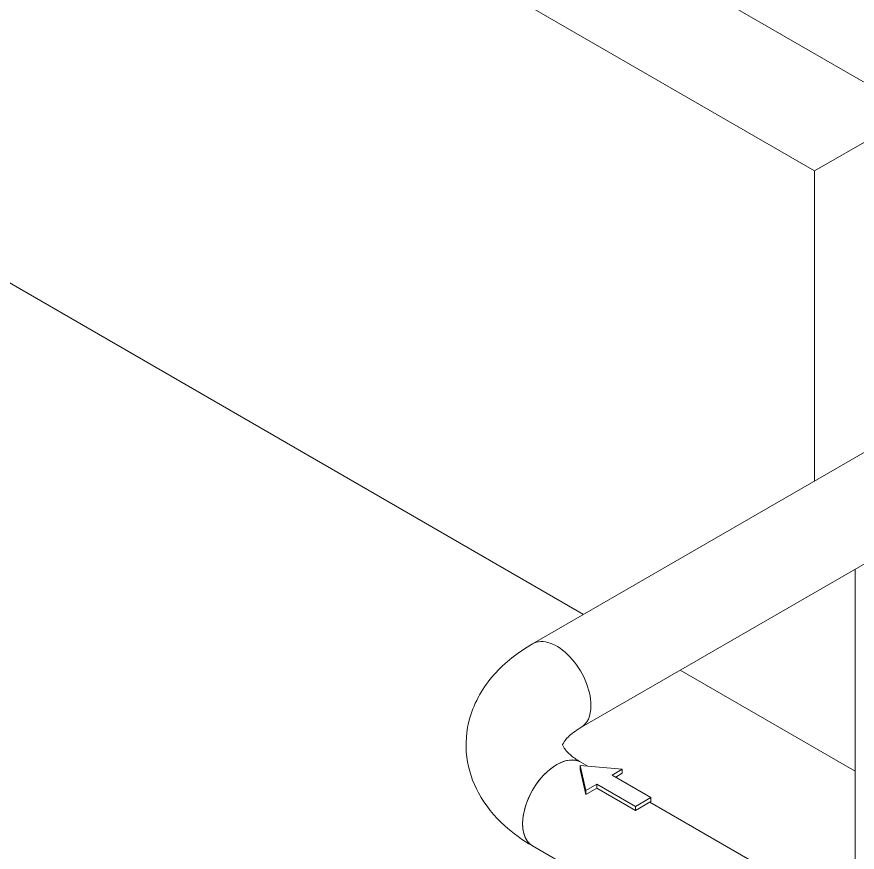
# Model space of a CAD drawing. Header units: millimetres. Extents: x -312439 to 477422, y -331570 to 212570.
# Drawn here: x 394648 to 395545, y 107809 to 108699 of the extents above; entities that cross this region are included whole.
import ezdxf

# ---------------------------------------------------------------- set-up
doc = ezdxf.new("R2010")
doc.units = ezdxf.units.MM

msp = doc.modelspace()

# ---------------------------------------------------------------- linework, layer by layer
at = {"color": 0, "linetype": 'Continuous', "lineweight": 0, "extrusion": (0, 0.816497, 0.57735)}
for p, q in [((391151.417, 111170.338), (395607.682, 108597.512)), ((391043.15, 111107.83), (395499.415, 108535.004)), ((391108.11, 110455.247), (395253.039, 108062.171)), ((395607.682, 108597.512), (395499.415, 108535.004)), ((395499.415, 108204.417), (395499.415, 108535.004)), ((395542.722, 107735.647), (395542.722, 108110.399)), ((395356.114, 108002.661), (395542.722, 107894.923))]:
    msp.add_line(p, q, dxfattribs=at)
at = {"color": 5, "linetype": 'Continuous', "lineweight": 0, "extrusion": (0, 0.816497, 0.57735)}
for p, q in [((397174.878, 109052.724), (395250.194, 107941.508)), ((396854.388, 108986.711), (395198.656, 108030.774)), ((395257.385, 107900.381), (395250.194, 107904.533)), ((395249.263, 107901.113), (395255.23, 107874.515)), ((395294.273, 107897.056), (395249.263, 107901.113)), ((395249.263, 107901.113), (395249.263, 107896.841)), ((395249.263, 107896.841), (395255.23, 107870.243)), ((395283.586, 107890.886), (395294.273, 107897.056)), ((395294.273, 107897.056), (395294.273, 107892.784)), ((395324.866, 107867.054), (395283.586, 107890.886)), ((395287.286, 107888.75), (395294.273, 107892.784)), ((395255.23, 107874.515), (395266.975, 107881.297)), ((395266.975, 107881.297), (395308.255, 107857.464)), ((395266.975, 107881.297), (395266.975, 107877.024)), ((395255.23, 107870.243), (395266.975, 107877.024)), ((395255.23, 107874.515), (395255.23, 107870.243)), ((395266.975, 107877.024), (395308.255, 107853.191)), ((395308.255, 107857.464), (395324.866, 107867.054)), ((395308.255, 107853.191), (395324.866, 107862.781)), ((395540.805, 107736.749), (395323.687, 107862.101)), ((395324.866, 107867.054), (395324.866, 107862.781)), ((395308.255, 107857.464), (395308.255, 107853.191)), ((395489.633, 107647.271), (395198.656, 107815.267))]:
    msp.add_line(p, q, dxfattribs=at)
at = {"color": 5, "linetype": 'Continuous', "lineweight": 0}
for centre, major_axis, start_param, end_param in [((395224.425, 107986.141), (25.769, -44.633), 0.7853982, 3.1415927), ((395224.425, 107986.141), (25.769, -44.633), 0, 0.7853982), ((395224.425, 107859.9), (-25.769, -44.633), 3.1415927, 6.2831853), ((395224.425, 107859.9), (25.769, 44.633), 0, 3.1415927)]:
    msp.add_ellipse(centre, major_axis=major_axis, ratio=0.5773503, start_param=start_param, end_param=end_param, dxfattribs=at)
for points, knots in [([(395198.656, 108030.774), (395183.16, 108021.827), (395169.081, 108010.94), (395145.878, 107984.649), (395136.649, 107969.158), (395127.813, 107938.333), (395126.644, 107923.841), (395130.184, 107896.352), (395134.593, 107883.426), (395148.12, 107858.441), (395157.78, 107846.792), (395177.894, 107828.589), (395187.926, 107821.462), (395198.656, 107815.267)], [0, 0, 0, 0, 0.3141593, 0.3141593, 0.6213948, 0.6213948, 0.8596171, 0.8596171, 1.0883751, 1.0883751, 1.3532662, 1.3532662, 1.5707963, 1.5707963, 1.5707963, 1.5707963]), ([(395250.194, 107941.508), (395244.372, 107938.147), (395239.893, 107934.696), (395233.804, 107928.809), (395232.179, 107926.405), (395230.455, 107923.122), (395230.677, 107923.027), (395230.678, 107923.013), (395230.501, 107922.593), (395233.003, 107918.372), (395235.626, 107915.033), (395242.962, 107909.09), (395246.279, 107906.793), (395250.194, 107904.533)], [0, 0, 0, 0, 0.2471265, 0.2471265, 0.4910137, 0.4910137, 0.8009391, 0.8009391, 1.1150984, 1.1150984, 1.4046259, 1.4046259, 1.5707963, 1.5707963, 1.5707963, 1.5707963])]:
    msp.add_open_spline(points, degree=3, knots=knots, dxfattribs=at)

doc.saveas('drawing.dxf')
